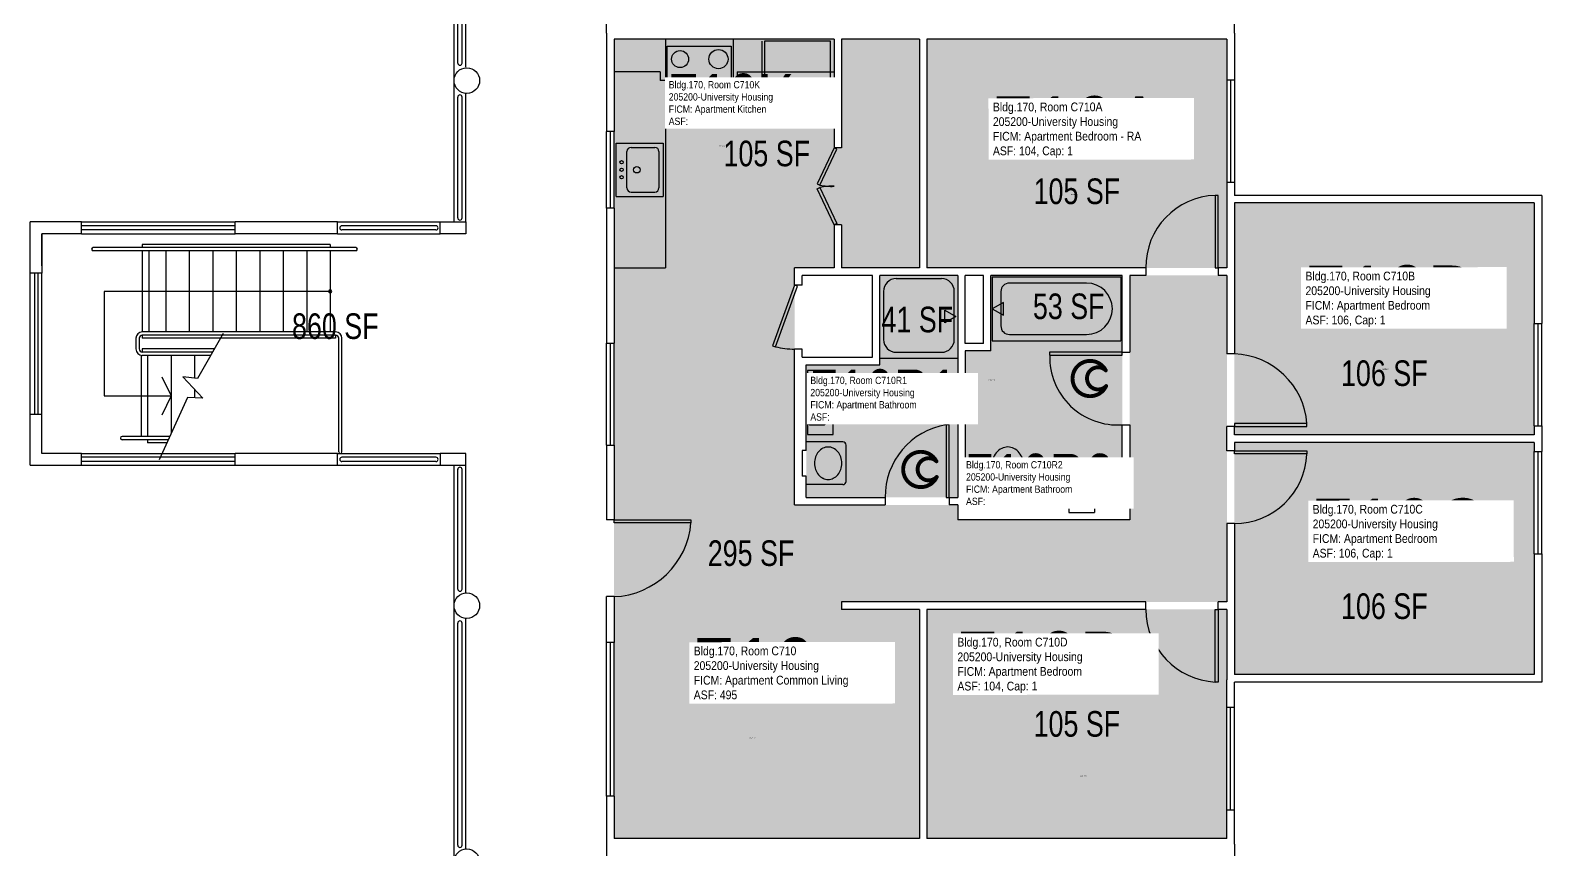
# Model space of a CAD drawing. Header units: inches. Extents: x -90 to 3162, y -86 to 1653.
# Drawn here: x 2454 to 3162, y 801 to 1185 of the extents above; entities that cross this region are included whole.
import ezdxf
from ezdxf.enums import TextEntityAlignment as Align

# ---------------------------------------------------------------- set-up
doc = ezdxf.new("R2010")
doc.units = ezdxf.units.IN
doc.header["$LTSCALE"] = 10
doc.header["$MEASUREMENT"] = 0
doc.layers.get('0').update_dxf_attribs({"linetype": 'CONTINUOUS'})
for name, color, linetype in [('A-COLS', 5, 'CONTINUOUS'), ('A-DOOR', 2, 'CONTINUOUS'), ('A-FLOR', 3, 'CONTINUOUS'), ('A-GLAZ', 1, 'CONTINUOUS'), ('A-IDEN-ICON', 4, 'CONTINUOUS'), ('A-IDEN-RNUM', 7, 'CONTINUOUS'), ('A-IDEN-SNUM', 4, 'CONTINUOUS'), ('A-IDEN-VNUM', 4, 'CONTINUOUS'), ('A-WALL', 5, 'CONTINUOUS'), ('AREA-TEXT', 3, 'CONTINUOUS'), ('P-SANR-FIXT', 2, 'CONTINUOUS'), ('Rooms-Category-Color', 7, 'CONTINUOUS'), ('Rooms-College-Color', 7, 'CONTINUOUS'), ('Rooms-Department-Color', 7, 'CONTINUOUS'), ('Rooms-Division-Color', 7, 'CONTINUOUS'), ('Rooms-Information', 7, 'CONTINUOUS')]:
    doc.layers.add(name, color=color, linetype=linetype)
doc.styles.add('CP_AREA', font='arial.ttf', dxfattribs={"height": 15})
doc.styles.add('CP_ROOMSNUMBER', font='arial.ttf', dxfattribs={"height": 1})
doc.styles.add('CP_ROOMVNUMBER', font='arial.ttf', dxfattribs={"width": 0.85, "height": 0.075})

# ---------------------------------------------------------------- blocks, each defined once
blk = doc.blocks.new('CPBATH')
at = {"color": 0, "linetype": 'ByBlock', "const_width": 0.0127}
for points in [[(0.0571, 0.0168, 0.861492), (-0.0551, 0, 1)], [(-0.0551, 0, 0.726902), (0.0487, -0.0337, 1)], [(0.0571, 0.0168, 0.729002), (-0.0084, -0.0042, 1)], [(-0.0084, -0.0042, 0.609468), (0.0487, -0.0337, 1)]]:
    blk.add_lwpolyline(points, format="xyb", dxfattribs=at)
at = {"color": 0, "linetype": 'ByBlock', "const_width": 0.00637}
for points in [[(0.0544, 0.0152, 1), (0.0599, 0.0184, 1)], [(0.0459, -0.0353, 1), (0.0515, -0.0321, 1)]]:
    blk.add_lwpolyline(points, format="xyb", close=True, dxfattribs=at)

msp = doc.modelspace()

# ---------------------------------------------------------------- hatches: boundary and pattern name
at = {"layer": 'Rooms-Category-Color', "true_color": 0x728ef3}
for points in [[(2830.78, 1073.3), (2727.78, 1073.3), (2727.78, 1180.55), (2830.78, 1180.55), (2830.78, 1129.55), (2834.28, 1129.55), (2834.28, 1180.55), (2870.78, 1180.55), (2870.78, 1073.3), (2834.28, 1073.3), (2834.28, 1093.55), (2830.78, 1093.55)], [(2874.28, 1073.3), (2874.28, 1180.55), (3014.78, 1180.55), (3014.78, 1073.3)], [(3018.28, 995.05), (3018.28, 1103.8), (3158.78, 1103.8), (3158.78, 995.05)], [(3014.78, 1069.8), (3014.78, 916.8), (2834.28, 916.8), (2834.28, 913.3), (2870.78, 913.3), (2870.78, 806.05), (2727.78, 806.05), (2727.78, 1073.3), (2812.28, 1073.3), (2812.28, 962.3), (2888.78, 962.3), (2888.78, 955.3), (2969.28, 955.3), (2969.28, 1069.8)], [(2888.78, 965.8), (2888.78, 1069.8), (2852.28, 1069.8), (2852.28, 1027.93), (2817.78, 1027.93), (2817.78, 965.8)], [(2965.78, 1069.8), (2965.78, 960.8), (2892.28, 960.8), (2892.28, 1034.43), (2904.28, 1034.43), (2904.28, 1069.8)], [(3018.28, 882.8), (3018.28, 991.55), (3158.78, 991.55), (3158.78, 882.8)], [(2874.28, 806.05), (2874.28, 913.3), (3014.78, 913.3), (3014.78, 806.05)]]:
    msp.add_hatch(color=171, dxfattribs=at).paths.add_polyline_path(points)
at = {"layer": 'Rooms-College-Color', "true_color": 0xadadad}
for points in [[(2830.78, 1073.3), (2727.78, 1073.3), (2727.78, 1180.55), (2830.78, 1180.55), (2830.78, 1129.55), (2834.28, 1129.55), (2834.28, 1180.55), (2870.78, 1180.55), (2870.78, 1073.3), (2834.28, 1073.3), (2834.28, 1093.55), (2830.78, 1093.55)], [(2874.28, 1073.3), (2874.28, 1180.55), (3014.78, 1180.55), (3014.78, 1073.3)], [(3018.28, 995.05), (3018.28, 1103.8), (3158.78, 1103.8), (3158.78, 995.05)], [(3014.78, 1069.8), (3014.78, 916.8), (2834.28, 916.8), (2834.28, 913.3), (2870.78, 913.3), (2870.78, 806.05), (2727.78, 806.05), (2727.78, 1073.3), (2812.28, 1073.3), (2812.28, 962.3), (2888.78, 962.3), (2888.78, 955.3), (2969.28, 955.3), (2969.28, 1069.8)], [(2888.78, 965.8), (2888.78, 1069.8), (2852.28, 1069.8), (2852.28, 1027.93), (2817.78, 1027.93), (2817.78, 965.8)], [(2965.78, 1069.8), (2965.78, 960.8), (2892.28, 960.8), (2892.28, 1034.43), (2904.28, 1034.43), (2904.28, 1069.8)], [(3018.28, 882.8), (3018.28, 991.55), (3158.78, 991.55), (3158.78, 882.8)], [(2874.28, 806.05), (2874.28, 913.3), (3014.78, 913.3), (3014.78, 806.05)]]:
    msp.add_hatch(color=253, dxfattribs=at).paths.add_polyline_path(points)
at = {"layer": 'Rooms-Department-Color', "true_color": 0x604aed}
for points in [[(2830.78, 1073.3), (2727.78, 1073.3), (2727.78, 1180.55), (2830.78, 1180.55), (2830.78, 1129.55), (2834.28, 1129.55), (2834.28, 1180.55), (2870.78, 1180.55), (2870.78, 1073.3), (2834.28, 1073.3), (2834.28, 1093.55), (2830.78, 1093.55)], [(2874.28, 1073.3), (2874.28, 1180.55), (3014.78, 1180.55), (3014.78, 1073.3)], [(3018.28, 995.05), (3018.28, 1103.8), (3158.78, 1103.8), (3158.78, 995.05)], [(3014.78, 1069.8), (3014.78, 916.8), (2834.28, 916.8), (2834.28, 913.3), (2870.78, 913.3), (2870.78, 806.05), (2727.78, 806.05), (2727.78, 1073.3), (2812.28, 1073.3), (2812.28, 962.3), (2888.78, 962.3), (2888.78, 955.3), (2969.28, 955.3), (2969.28, 1069.8)], [(2888.78, 965.8), (2888.78, 1069.8), (2852.28, 1069.8), (2852.28, 1027.93), (2817.78, 1027.93), (2817.78, 965.8)], [(2965.78, 1069.8), (2965.78, 960.8), (2892.28, 960.8), (2892.28, 1034.43), (2904.28, 1034.43), (2904.28, 1069.8)], [(3018.28, 882.8), (3018.28, 991.55), (3158.78, 991.55), (3158.78, 882.8)], [(2874.28, 806.05), (2874.28, 913.3), (3014.78, 913.3), (3014.78, 806.05)]]:
    msp.add_hatch(color=173, dxfattribs=at).paths.add_polyline_path(points)
at = {"layer": 'Rooms-Division-Color', "true_color": 0x604aed}
for points in [[(2830.78, 1073.3), (2727.78, 1073.3), (2727.78, 1180.55), (2830.78, 1180.55), (2830.78, 1129.55), (2834.28, 1129.55), (2834.28, 1180.55), (2870.78, 1180.55), (2870.78, 1073.3), (2834.28, 1073.3), (2834.28, 1093.55), (2830.78, 1093.55)], [(2874.28, 1073.3), (2874.28, 1180.55), (3014.78, 1180.55), (3014.78, 1073.3)], [(3018.28, 995.05), (3018.28, 1103.8), (3158.78, 1103.8), (3158.78, 995.05)], [(3014.78, 1069.8), (3014.78, 916.8), (2834.28, 916.8), (2834.28, 913.3), (2870.78, 913.3), (2870.78, 806.05), (2727.78, 806.05), (2727.78, 1073.3), (2812.28, 1073.3), (2812.28, 962.3), (2888.78, 962.3), (2888.78, 955.3), (2969.28, 955.3), (2969.28, 1069.8)], [(2888.78, 965.8), (2888.78, 1069.8), (2852.28, 1069.8), (2852.28, 1027.93), (2817.78, 1027.93), (2817.78, 965.8)], [(2965.78, 1069.8), (2965.78, 960.8), (2892.28, 960.8), (2892.28, 1034.43), (2904.28, 1034.43), (2904.28, 1069.8)], [(3018.28, 882.8), (3018.28, 991.55), (3158.78, 991.55), (3158.78, 882.8)], [(2874.28, 806.05), (2874.28, 913.3), (3014.78, 913.3), (3014.78, 806.05)]]:
    msp.add_hatch(color=173, dxfattribs=at).paths.add_polyline_path(points)

# ---------------------------------------------------------------- linework, layer by layer
at = {"layer": 'A-COLS'}
for centre in [(2658.78, 1161.09, 0), (2658.78, 915.09, 0), (2658.78, 795.09, 0)]:
    msp.add_circle(centre, 6, dxfattribs=at)
at = {"layer": 'A-DOOR'}
for p, q in [((2830.78, 1129.55), (2822.9, 1112.71)), ((2824.18, 1112.11), (2832.06, 1128.95)), ((2832.06, 1128.95), (2830.78, 1129.55)), ((2822.9, 1112.71), (2824.18, 1112.11)), ((2822.9, 1110.4), (2824.18, 1111)), ((2830.78, 1093.55), (2822.9, 1110.4)), ((2824.18, 1111), (2832.06, 1094.15)), ((3009.36, 1107.3), (3009.36, 1073.3)), ((3010.78, 1107.3), (3009.36, 1107.3)), ((3010.78, 1073.3), (3010.78, 1107.3)), ((2832.06, 1094.15), (2830.78, 1093.55)), ((3009.36, 1073.3), (3010.78, 1073.3)), ((2812.28, 1065.3), (2801.98, 1036.82)), ((2803.31, 1036.34), (2813.61, 1064.82)), ((2813.61, 1064.82), (2812.28, 1065.3)), ((2801.98, 1036.82), (2803.31, 1036.34)), ((2931.78, 1033.8), (2931.78, 1032.39)), ((2965.78, 1033.8), (2931.78, 1033.8)), ((2965.78, 1032.39), (2965.78, 1033.8)), ((2931.78, 1032.39), (2965.78, 1032.39)), ((2883.36, 999.8), (2883.36, 965.8)), ((2884.78, 999.8), (2883.36, 999.8)), ((2884.78, 965.8), (2884.78, 999.8)), ((3052.28, 1000.47), (3018.28, 1000.47)), ((3018.28, 1000.47), (3018.28, 999.05)), ((3018.28, 999.05), (3052.28, 999.05)), ((3052.28, 999.05), (3052.28, 1000.47)), ((3018.28, 987.55), (3052.28, 987.55)), ((3018.28, 986.14), (3018.28, 987.55)), ((3052.28, 986.14), (3018.28, 986.14)), ((3052.28, 987.55), (3052.28, 986.14)), ((2883.36, 965.8), (2884.78, 965.8)), ((2727.78, 955.3), (2763.78, 955.3)), ((2727.78, 953.89), (2727.78, 955.3)), ((2763.78, 953.89), (2727.78, 953.89)), ((2763.78, 955.3), (2763.78, 953.89)), ((3009.36, 879.3), (3009.36, 913.3)), ((3009.36, 913.3), (3010.78, 913.3)), ((3010.78, 913.3), (3010.78, 879.3)), ((3010.78, 879.3), (3009.36, 879.3))]:
    msp.add_line(p, q, dxfattribs=at)
for centre, radius, start, end in [((2829.61, 1137.23), 25.7, 257.79511, 272.60034), ((2829.61, 1085.88), 25.7, 87.39966, 102.20489), ((3010.55, 1073.56), 33.77, 92.00499, 180.43276), ((2813.2, 1081.84), 46.56, 257.73028, 268.86335), ((2963.66, 1031.62), 31.88, 178.61692, 273.82083), ((3016.96, 997.64), 35.43, 4.57233, 87.86542), ((2888.63, 966.36), 33.85, 98.94866, 180.94473), ((3018.33, 987.53), 33.98, 269.91731, 357.64494), ((2726.3, 956.87), 37.6, 272.25231, 355.44805), ((3011.16, 913.64), 34.38, 180.55848, 267.00377)]:
    msp.add_arc(centre, radius, start, end, dxfattribs=at)
at = {"layer": 'A-FLOR'}
for p, q in [((2654.53, 1169.26), (2654.53, 1273.39)), ((2656.53, 1169.25), (2656.53, 1273.39)), ((2654.53, 1096.76), (2654.53, 1153.39)), ((2656.53, 1096.82), (2656.53, 1153.39)), ((2550.28, 1093.09), (2478.28, 1093.09)), ((2550.28, 1091.09), (2478.28, 1091.09)), ((2644.28, 1093.09), (2600.28, 1093.09)), ((2644.28, 1091.09), (2600.28, 1091.09)), ((2594.78, 1084.34), (2506.78, 1084.34)), ((2506.78, 1084.34), (2506.78, 1082.84)), ((2594.78, 1084.34), (2594.78, 1082.84)), ((2606.78, 1082.84), (2483.78, 1082.84)), ((2606.78, 1081.34), (2483.78, 1081.34)), ((2506.78, 1081.34), (2506.78, 1043.34)), ((2509.78, 1081.34), (2509.78, 1043.34)), ((2517.78, 1081.34), (2517.78, 1043.34)), ((2528.78, 1081.34), (2528.78, 1043.34)), ((2539.78, 1081.34), (2539.78, 1043.34)), ((2550.78, 1081.34), (2550.78, 1043.34)), ((2561.78, 1081.34), (2561.78, 1043.34)), ((2572.78, 1081.34), (2572.78, 1043.34)), ((2583.78, 1081.34), (2583.78, 1043.34)), ((2594.78, 1081.34), (2594.78, 1043.34)), ((2456.28, 1070.84), (2456.28, 1004.84)), ((2457.78, 1070.84), (2457.78, 1004.84)), ((2594.78, 1062.34), (2488.99, 1062.34)), ((2488.99, 1062.34), (2488.99, 1013.34)), ((2597.28, 1043.34), (2506.78, 1043.34)), ((2506.78, 1041.84), (2506.78, 1040.34)), ((2597.28, 1041.84), (2506.78, 1041.84)), ((2544.63, 1042.6), (2532.67, 1021.49)), ((2597.28, 1041.84), (2597.28, 1040.34)), ((2503.78, 1040.34), (2503.78, 1035.34)), ((2505.28, 1040.34), (2505.28, 1035.34)), ((2597.28, 1040.34), (2506.78, 1040.34)), ((2506.78, 1035.34), (2506.78, 1033.84)), ((2540.52, 1035.34), (2506.78, 1035.34)), ((2539.67, 1033.84), (2506.78, 1033.84)), ((2598.78, 987.09), (2598.78, 1040.34)), ((2600.28, 987.09), (2600.28, 1040.34)), ((2506.28, 1032.34), (2506.28, 994.34)), ((2538.82, 1032.34), (2506.78, 1032.34)), ((2509.28, 1032.34), (2509.28, 994.34)), ((2520.28, 1032.34), (2520.28, 995.69)), ((2531.28, 1032.34), (2531.28, 1021.66)), ((2515.89, 1022.34), (2520.28, 1013.34)), ((2525.81, 1022.32), (2535.2, 1012.37)), ((2532.67, 1021.49), (2525.81, 1022.32)), ((2488.99, 1013.34), (2520.28, 1013.34)), ((2527.97, 1012.66), (2514.69, 983.35)), ((2520.28, 1013.34), (2515.89, 1004.34)), ((2535.2, 1012.37), (2527.97, 1012.66)), ((2531.28, 1016.52), (2531.28, 1012.53)), ((2519.67, 994.34), (2497.28, 994.34)), ((2518.99, 992.84), (2497.28, 992.84)), ((2509.28, 992.84), (2509.28, 991.34)), ((2518.31, 991.34), (2509.28, 991.34)), ((2550.28, 984.59), (2478.28, 984.59)), ((2644.28, 984.59), (2600.28, 984.59)), ((2550.28, 982.59), (2478.28, 982.59)), ((2644.28, 982.59), (2600.28, 982.59)), ((2654.53, 922.82), (2654.53, 978.96)), ((2656.53, 922.82), (2656.53, 978.95)), ((2654.53, 802.82), (2654.53, 906.95)), ((2656.53, 802.82), (2656.53, 906.96))]:
    msp.add_line(p, q, dxfattribs=at)
at = {"layer": 'A-FLOR', "extrusion": (-4.50554e-13, 0.000187714, 1)}
msp.add_arc((2655.53, 1169.26, 0.22), 1, 180, 360, dxfattribs=at)
at = {"layer": 'A-FLOR', "extrusion": (-4.50638e-13, 0.000187714, 1)}
msp.add_arc((2655.53, 1153.39, 0.22), 1, 0, 180, dxfattribs=at)
at = {"layer": 'A-FLOR', "extrusion": (-0.000443944, 9.83335e-14, 1)}
msp.add_arc((2600.28, 1092.09, -1.15), 1, 90, 270, dxfattribs=at)
at = {"layer": 'A-FLOR', "extrusion": (-0.000443944, 9.85692e-14, 1)}
msp.add_arc((2644.28, 1092.09, -1.17), 1, 270, 90, dxfattribs=at)
at = {"layer": 'A-FLOR'}
for centre, radius, start, end in [((2655.53, 1096.72), 1, 180, 360), ((2483.78, 1082.09), 0.75, 90, 270), ((2606.78, 1082.09), 0.75, 270, 90), ((2594.78, 1062.34), 0.75, 360, 180), ((2594.78, 1062.34), 0.75, 180, 360), ((2506.78, 1040.34), 3, 90, 180), ((2506.78, 1040.34), 1.5, 90, 180), ((2597.28, 1040.34), 3, 360, 90), ((2597.28, 1040.34), 1.5, 360, 90), ((2506.78, 1035.34), 3, 180, 270), ((2506.78, 1035.34), 1.5, 180, 270), ((2497.28, 993.59), 0.75, 90, 270), ((2599.53, 987.09), 0.75, 180, 360), ((2655.53, 978.95), 1, 360, 180)]:
    msp.add_arc(centre, radius, start, end, dxfattribs=at)
at = {"layer": 'A-FLOR', "extrusion": (-0.000443944, 5.37687e-14, 1)}
msp.add_arc((2600.28, 983.59, -1.15), 1, 90, 270, dxfattribs=at)
at = {"layer": 'A-FLOR', "extrusion": (-0.000443944, 5.3533e-14, 1)}
msp.add_arc((2644.28, 983.59, -1.17), 1, 270, 90, dxfattribs=at)
at = {"layer": 'A-FLOR', "extrusion": (-4.43997e-13, 0.000187714, 1)}
for centre in [(2655.53, 922.82, 0.17), (2655.53, 802.82, 0.15)]:
    msp.add_arc(centre, 1, 180, 360, dxfattribs=at)
at = {"layer": 'A-FLOR', "extrusion": (-4.44081e-13, 0.000187714, 1)}
msp.add_arc((2655.53, 906.95, 0.17), 1, 0, 180, dxfattribs=at)
at = {"layer": 'A-GLAZ'}
for p, q in [((3014.78, 1161.3), (3014.78, 1113.3)), ((3016.53, 1161.3), (3016.53, 1113.3)), ((3018.28, 1161.3), (3018.28, 1113.3)), ((2724.28, 1101.3), (2724.28, 1137.3)), ((2726.03, 1101.3), (2726.03, 1137.3)), ((2727.78, 1101.3), (2727.78, 1137.3)), ((3158.78, 999.3), (3158.78, 1047.3)), ((3160.53, 999.3), (3160.53, 1047.3)), ((3162.28, 999.3), (3162.28, 1047.3)), ((2724.28, 990.3), (2724.28, 1038.05)), ((2726.03, 990.3), (2726.03, 1038.05)), ((2727.78, 990.3), (2727.78, 1038.05)), ((3158.78, 939.3), (3158.78, 987.3)), ((3160.53, 939.3), (3160.53, 987.3)), ((3162.28, 939.3), (3162.28, 987.3)), ((2724.28, 825.8), (2724.28, 897.8)), ((2726.03, 825.8), (2726.03, 897.8)), ((2727.78, 825.8), (2727.78, 897.8)), ((3014.78, 819.3), (3014.78, 867.3)), ((3016.53, 819.3), (3016.53, 867.3)), ((3018.28, 819.3), (3018.28, 867.3))]:
    msp.add_line(p, q, dxfattribs=at)
at = {"layer": 'A-WALL'}
for p, q in [((2652.78, 1161.29), (2652.78, 1281.52)), ((2658.28, 1167.3), (2658.28, 1275.34)), ((2724.28, 1183.3), (2724.28, 1229.3)), ((3018.28, 1183.3), (3018.28, 1205.3)), ((2724.28, 1183.3), (2724.28, 1137.3)), ((3018.28, 1183.3), (3018.28, 1161.3)), ((2830.78, 1180.55), (2727.78, 1180.55)), ((2727.78, 1180.55), (2727.78, 1137.3)), ((2830.78, 1180.55), (2830.78, 1129.55)), ((2870.78, 1180.55), (2834.28, 1180.55)), ((2834.28, 1180.55), (2834.28, 1129.55)), ((2870.78, 1180.55), (2870.78, 1073.3)), ((3014.78, 1180.55), (2874.28, 1180.55)), ((2874.28, 1180.55), (2874.28, 1073.3)), ((3014.78, 1180.55), (3014.78, 1161.3)), ((2652.78, 1094.94), (2652.78, 1161.29)), ((3018.28, 1161.3), (3014.78, 1161.3)), ((2658.28, 1094.94), (2658.28, 1155.34)), ((2727.78, 1137.3), (2724.28, 1137.3)), ((2834.28, 1129.55), (2830.78, 1129.55)), ((3014.78, 1113.3), (3014.78, 1108.3)), ((3018.28, 1113.3), (3014.78, 1113.3)), ((3018.28, 1113.3), (3018.28, 1107.3)), ((3014.78, 1108.3), (3014.78, 1073.3)), ((3162.28, 1107.3), (3018.28, 1107.3)), ((3162.28, 1107.3), (3162.28, 1047.3)), ((2727.78, 1101.3), (2724.28, 1101.3)), ((2724.28, 1101.3), (2724.28, 1038.05)), ((2727.78, 1101.3), (2727.78, 1073.3)), ((3158.78, 1103.8), (3018.28, 1103.8)), ((3018.28, 1103.8), (3018.28, 1033.05)), ((3158.78, 1103.8), (3158.78, 1047.3)), ((2478.28, 1094.84), (2454.28, 1094.84)), ((2454.28, 1070.84), (2454.28, 1094.84)), ((2478.28, 1094.84), (2550.28, 1094.84)), ((2478.28, 1089.34), (2478.28, 1094.84)), ((2550.28, 1089.34), (2550.28, 1094.84)), ((2598.28, 1094.84), (2550.28, 1094.84)), ((2598.28, 1089.34), (2598.28, 1094.84)), ((2598.28, 1094.84), (2646.28, 1094.84)), ((2646.28, 1094.84), (2658.28, 1094.84)), ((2646.28, 1089.34), (2646.28, 1094.84)), ((2658.28, 1094.84), (2658.28, 1089.34)), ((2834.28, 1093.55), (2830.78, 1093.55)), ((2830.78, 1093.55), (2830.78, 1073.3)), ((2834.28, 1093.55), (2834.28, 1073.3)), ((2478.28, 1089.34), (2459.78, 1089.34)), ((2459.78, 1089.34), (2459.78, 1070.84)), ((2459.78, 1074.34), (2459.78, 1089.34)), ((2478.28, 1089.34), (2550.28, 1089.34)), ((2598.28, 1089.34), (2550.28, 1089.34)), ((2598.28, 1089.34), (2646.28, 1089.34)), ((2658.28, 1089.34), (2646.28, 1089.34)), ((2459.78, 1070.84), (2454.28, 1070.84)), ((2454.28, 1004.84), (2454.28, 1070.84)), ((2459.78, 1004.84), (2459.78, 1070.84)), ((2727.78, 1073.3), (2727.78, 1038.05)), ((2812.28, 1065.3), (2812.28, 1073.3)), ((2830.78, 1073.3), (2812.28, 1073.3)), ((2815.78, 1065.3), (2815.78, 1069.8)), ((2848.78, 1069.8), (2815.78, 1069.8)), ((2870.78, 1073.3), (2834.28, 1073.3)), ((2848.78, 1031.43), (2848.78, 1069.8)), ((2852.28, 1027.93), (2852.28, 1069.8)), ((2888.78, 1069.8), (2852.28, 1069.8)), ((2976.78, 1073.3), (2874.28, 1073.3)), ((2888.78, 1069.8), (2888.78, 965.8)), ((2892.28, 1037.93), (2892.28, 1069.8)), ((2900.78, 1069.8), (2892.28, 1069.8)), ((2900.78, 1037.93), (2900.78, 1069.8)), ((2904.28, 1034.43), (2904.28, 1069.8)), ((2965.78, 1069.8), (2904.28, 1069.8)), ((2965.78, 1033.8), (2965.78, 1069.8)), ((2969.28, 1069.8), (2969.28, 1033.8)), ((2976.78, 1069.8), (2969.28, 1069.8)), ((2976.78, 1073.3), (2976.78, 1069.8)), ((3010.78, 1073.3), (3010.78, 1069.8)), ((3014.78, 1073.3), (3010.78, 1073.3)), ((3014.78, 1069.8), (3010.78, 1069.8)), ((3014.78, 1069.8), (3014.78, 1033.05)), ((2815.78, 1065.3), (2812.28, 1065.3)), ((3158.78, 1047.3), (3162.28, 1047.3)), ((2724.28, 1038.05), (2727.78, 1038.05)), ((2812.28, 962.3), (2812.28, 1035.3)), ((2815.78, 1035.3), (2812.28, 1035.3)), ((2815.78, 1031.43), (2815.78, 1035.3)), ((2900.78, 1037.93), (2892.28, 1037.93)), ((2904.28, 1034.43), (2892.28, 1034.43)), ((2892.28, 1034.43), (2892.28, 960.8)), ((2965.78, 1033.8), (2969.28, 1033.8)), ((2815.78, 1031.43), (2848.78, 1031.43)), ((2817.78, 987.8), (2817.78, 1027.93)), ((2817.78, 1027.93), (2852.28, 1027.93)), ((3018.28, 1033.05), (3014.78, 1033.05)), ((2454.28, 1004.84), (2459.78, 1004.84)), ((2454.28, 980.84), (2454.28, 1004.84)), ((2459.78, 986.34), (2459.78, 1004.84)), ((2965.78, 999.8), (2969.28, 999.8)), ((2965.78, 960.8), (2965.78, 999.8)), ((2969.28, 999.8), (2969.28, 955.3)), ((3018.28, 999.05), (3014.78, 999.05)), ((3014.78, 987.55), (3014.78, 999.05)), ((3018.28, 995.05), (3018.28, 999.05)), ((3158.78, 999.3), (3158.78, 995.05)), ((3158.78, 999.3), (3162.28, 999.3)), ((3162.28, 999.3), (3162.28, 987.3)), ((3158.78, 995.05), (3018.28, 995.05)), ((3018.28, 991.55), (3018.28, 987.55)), ((3158.78, 991.55), (3018.28, 991.55)), ((3158.78, 991.55), (3158.78, 987.3)), ((2478.28, 986.34), (2459.78, 986.34)), ((2478.28, 986.34), (2550.28, 986.34)), ((2478.28, 980.84), (2478.28, 986.34)), ((2550.28, 980.84), (2550.28, 986.34)), ((2598.28, 986.34), (2550.28, 986.34)), ((2598.28, 980.84), (2598.28, 986.34)), ((2598.28, 986.34), (2646.28, 986.34)), ((2658.28, 986.34), (2646.28, 986.34)), ((2646.28, 986.34), (2646.28, 980.84)), ((2658.28, 980.84), (2658.28, 986.34)), ((2724.28, 990.3), (2727.78, 990.3)), ((2724.28, 990.3), (2724.28, 955.3)), ((2727.78, 990.3), (2727.78, 955.3)), ((2815.78, 987.8), (2815.78, 975.8)), ((2817.78, 987.8), (2815.78, 987.8)), ((3018.28, 987.55), (3014.78, 987.55)), ((3158.78, 987.3), (3162.28, 987.3)), ((2454.28, 980.84), (2478.28, 980.84)), ((2478.28, 980.84), (2550.28, 980.84)), ((2550.28, 980.84), (2598.28, 980.84)), ((2598.28, 980.84), (2646.28, 980.84)), ((2646.28, 980.84), (2658.28, 980.84)), ((2652.78, 915.09), (2652.78, 980.84)), ((2658.28, 920.87), (2658.28, 980.84)), ((2817.78, 975.8), (2815.78, 975.8)), ((2817.78, 965.8), (2817.78, 975.8)), ((2817.78, 965.8), (2854.78, 965.8)), ((2854.78, 965.8), (2854.78, 962.3)), ((2884.78, 965.8), (2884.78, 962.3)), ((2884.78, 965.8), (2888.78, 965.8)), ((2812.28, 962.3), (2854.78, 962.3)), ((2888.78, 962.3), (2884.78, 962.3)), ((2888.78, 962.3), (2888.78, 955.3)), ((2940.78, 960.8), (2892.28, 960.8)), ((2940.78, 960.8), (2940.78, 958.8)), ((2940.78, 958.8), (2952.78, 958.8)), ((2965.78, 960.8), (2952.78, 960.8)), ((2952.78, 960.8), (2952.78, 958.8)), ((2727.78, 955.3), (2724.28, 955.3)), ((2969.28, 955.3), (2888.78, 955.3)), ((3018.28, 953.55), (3014.78, 953.55)), ((3014.78, 953.55), (3014.78, 916.8)), ((3018.28, 953.55), (3018.28, 882.8)), ((3158.78, 939.3), (3158.78, 882.8)), ((3158.78, 939.3), (3162.28, 939.3)), ((3162.28, 939.3), (3162.28, 879.3)), ((2652.78, 794.81), (2652.78, 915.09)), ((2724.28, 897.8), (2724.28, 919.3)), ((2727.78, 919.3), (2724.28, 919.3)), ((2727.78, 919.3), (2727.78, 897.8)), ((2834.28, 916.8), (2834.28, 913.3)), ((2976.78, 916.8), (2834.28, 916.8)), ((2976.78, 913.3), (2976.78, 916.8)), ((3014.78, 916.8), (3010.78, 916.8)), ((3010.78, 913.3), (3010.78, 916.8)), ((2658.28, 800.87), (2658.28, 908.91)), ((2870.78, 913.3), (2834.28, 913.3)), ((2870.78, 913.3), (2870.78, 806.05)), ((2874.28, 913.3), (2874.28, 806.05)), ((2976.78, 913.3), (2874.28, 913.3)), ((3014.78, 913.3), (3010.78, 913.3)), ((3014.78, 913.3), (3014.78, 880.3)), ((2727.78, 897.8), (2724.28, 897.8)), ((3014.78, 867.3), (3014.78, 880.3)), ((3158.78, 882.8), (3018.28, 882.8)), ((3018.28, 867.3), (3018.28, 879.3)), ((3162.28, 879.3), (3018.28, 879.3)), ((3018.28, 867.3), (3014.78, 867.3)), ((2724.28, 825.8), (2724.28, 803.3)), ((2727.78, 825.8), (2724.28, 825.8)), ((2727.78, 825.8), (2727.78, 806.05)), ((3014.78, 806.05), (3014.78, 819.3)), ((3018.28, 819.3), (3014.78, 819.3)), ((3018.28, 803.3), (3018.28, 819.3)), ((2724.28, 803.3), (2724.28, 757.3)), ((2870.78, 806.05), (2727.78, 806.05)), ((3014.78, 806.05), (2874.28, 806.05)), ((3018.28, 803.3), (3018.28, 787.3))]:
    msp.add_line(p, q, dxfattribs=at)
at = {"layer": 'P-SANR-FIXT'}
for p, q in [((2751.78, 1180.55), (2751.78, 1073.3)), ((2752.65, 1151.14), (2752.65, 1177.14)), ((2752.65, 1177.14), (2782.65, 1177.14)), ((2782.65, 1177.14), (2782.65, 1151.14)), ((2783.65, 1155.55), (2783.65, 1180.55)), ((2797.16, 1155.55), (2797.16, 1179.55)), ((2798.16, 1179.55), (2798.16, 1152.05)), ((2829.16, 1179.55), (2798.16, 1179.55)), ((2829.16, 1152.05), (2829.16, 1179.55)), ((2749.41, 1165.14), (2727.78, 1165.14)), ((2749.41, 1165.14), (2749.41, 1161.14)), ((2785.41, 1161.14), (2749.41, 1161.14)), ((2785.41, 1165.14), (2785.41, 1161.14)), ((2785.41, 1165.14), (2830.78, 1165.14)), ((2797.16, 1155.55), (2783.65, 1155.55)), ((2798.16, 1154.3), (2829.16, 1154.3)), ((2782.65, 1151.14), (2752.65, 1151.14)), ((2798.16, 1152.05), (2829.16, 1152.05)), ((2728.78, 1106.8), (2728.78, 1131.8)), ((2728.78, 1131.8), (2750.78, 1131.8)), ((2733.78, 1110.8), (2733.78, 1127.8)), ((2735.78, 1129.8), (2746.78, 1129.8)), ((2748.78, 1127.8), (2748.78, 1110.8)), ((2750.78, 1131.8), (2750.78, 1106.8)), ((2728.78, 1106.8), (2750.78, 1106.8)), ((2735.78, 1108.8), (2746.78, 1108.8)), ((2727.78, 1073.3), (2751.78, 1073.3)), ((2904.91, 1069.18), (2904.91, 1039.18)), ((2904.91, 1069.18), (2965.16, 1069.18)), ((2965.16, 1069.18), (2965.16, 1039.18)), ((2853.94, 1062.3), (2853.94, 1039.8)), ((2859.94, 1068.3), (2881.12, 1068.3)), ((2887.12, 1039.8), (2887.12, 1062.3)), ((2908.92, 1062.21), (2908.92, 1046.14)), ((2949.09, 1066.23), (2912.94, 1066.23)), ((2910.1, 1057.18), (2904.91, 1054.18)), ((2910.1, 1051.18), (2910.1, 1057.18)), ((2882.69, 1053.55), (2887.88, 1050.55)), ((2882.69, 1047.55), (2882.69, 1053.55)), ((2887.88, 1050.55), (2882.69, 1047.55)), ((2904.91, 1054.18), (2910.1, 1051.18)), ((2912.94, 1042.13), (2949.09, 1042.13)), ((2859.94, 1033.8), (2881.12, 1033.8)), ((2904.91, 1039.18), (2965.16, 1039.18)), ((2888.78, 1030.93), (2852.28, 1030.93)), ((2818.38, 1025.3), (2818.38, 995.3)), ((2830.38, 1025.3), (2818.38, 1025.3)), ((2819.38, 1020.8), (2818.38, 1019.8)), ((2818.38, 1019.8), (2818.38, 1000.8)), ((2826.38, 1020.8), (2819.38, 1020.8)), ((2827.38, 1019.8), (2826.38, 1020.8)), ((2827.38, 1016.3), (2827.38, 1019.8)), ((2830.38, 995.3), (2830.38, 1025.3)), ((2826.38, 1007.8), (2826.38, 1012.74)), ((2826.4, 1012.86), (2827.38, 1016.3)), ((2827.38, 1004.3), (2826.38, 1007.8)), ((2818.38, 1000.8), (2819.38, 999.8)), ((2819.38, 999.8), (2826.38, 999.8)), ((2826.38, 999.8), (2827.26, 1000.68)), ((2827.38, 1000.98), (2827.38, 1004.3)), ((2834.91, 991.8), (2817.78, 991.8)), ((2818.38, 995.3), (2830.38, 995.3)), ((2836.41, 973.3), (2836.41, 990.3)), ((2936.78, 977.93), (2936.78, 960.8)), ((2955.28, 979.43), (2938.28, 979.43)), ((2956.78, 977.93), (2956.78, 960.8)), ((2834.91, 971.8), (2817.78, 971.8)), ((2926.78, 973.43), (2896.78, 973.43)), ((2896.78, 973.43), (2896.78, 961.43)), ((2902.66, 970.43), (2901.78, 969.55)), ((2906.16, 970.43), (2902.66, 970.43)), ((2909.6, 969.44), (2906.16, 970.43)), ((2918.16, 970.43), (2914.71, 969.44)), ((2921.48, 970.43), (2918.16, 970.43)), ((2922.66, 969.43), (2921.78, 970.31)), ((2926.78, 961.43), (2926.78, 973.43)), ((2901.66, 969.25), (2901.66, 962.43)), ((2914.6, 969.43), (2909.71, 969.43)), ((2922.66, 962.43), (2922.66, 969.43)), ((2896.78, 961.43), (2926.78, 961.43)), ((2901.66, 962.43), (2902.66, 961.43)), ((2902.66, 961.43), (2921.66, 961.43)), ((2921.66, 961.43), (2922.66, 962.43))]:
    msp.add_line(p, q, dxfattribs=at)
for centre, radius in [((2776.65, 1171.14), 4.5), ((2758.65, 1171.14), 4), ((2758.65, 1157.14), 4.5), ((2776.65, 1157.14), 4), ((2731.28, 1122.8), 0.791), ((2731.28, 1119.3), 0.791), ((2738.4, 1119.3), 1.5), ((2731.28, 1115.8), 0.791)]:
    msp.add_circle(centre, radius, dxfattribs=at)
for centre, radius, start, end in [((2735.78, 1127.8), 2, 90, 180), ((2746.78, 1127.8), 2, 360, 90), ((2735.78, 1110.8), 2, 180, 270), ((2746.78, 1110.8), 2, 270, 360), ((2859.94, 1062.3), 6, 90, 180), ((2881.12, 1062.3), 6, 360, 90), ((2912.94, 1062.21), 4.02, 90, 180), ((2949.09, 1054.18), 12.05, 270, 90), ((2912.94, 1046.14), 4.02, 180, 270), ((2859.94, 1039.8), 6, 180, 270), ((2881.12, 1039.8), 6, 270, 360), ((2826.8, 1012.74), 0.418, 164.0546, 180), ((2834.22, 1010.3), 6.3, 153.29881, 180), ((2835.63, 1009.59), 7.89, 129.47246, 153.29881), ((2836.55, 1008.48), 9.33, 108.83538, 129.47246), ((2837.15, 1006.73), 11.18, 90, 108.83538), ((2837.71, 1009.37), 8.55, 71.16462, 93.77544), ((2837.16, 1007.77), 10.24, 50.52754, 71.16462), ((2838.66, 1009.59), 7.89, 26.70119, 50.52754), ((2840.08, 1010.3), 6.3, 360, 26.70119), ((2834.22, 1010.3), 6.3, 180, 206.70119), ((2835.63, 1011.01), 7.89, 206.70119, 230.52754), ((2838.66, 1011.01), 7.89, 309.47246, 333.29881), ((2840.08, 1010.3), 6.3, 333.29881, 360), ((2826.96, 1000.98), 0.418, 315, 360), ((2836.55, 1012.13), 9.33, 230.52754, 251.16462), ((2837.15, 1013.88), 11.18, 251.16462, 270), ((2837.15, 1013.88), 11.18, 270, 288.83538), ((2837.74, 1012.13), 9.33, 288.83538, 309.47246), ((2834.91, 990.3), 1.5, 360, 90), ((2830.61, 981.8), 9, 160.77064, 180), ((2829.33, 982.25), 7.65, 139.89909, 160.77064), ((2828.52, 982.93), 6.59, 116.19159, 139.89909), ((2828.01, 983.98), 5.42, 90, 116.19159), ((2828.01, 983.98), 5.42, 63.80841, 90), ((2827.49, 982.93), 6.59, 40.10091, 63.80841), ((2826.68, 982.25), 7.65, 19.22936, 40.10091), ((2825.4, 981.8), 9, 360, 19.22936), ((2914.69, 980.21), 10.24, 140.52754, 161.16462), ((2912.87, 981.71), 7.89, 116.70119, 140.52754), ((2912.16, 983.12), 6.3, 90, 116.70119), ((2912.16, 983.12), 6.3, 63.29881, 90), ((2911.44, 981.71), 7.89, 39.47246, 63.29881), ((2910.33, 980.79), 9.33, 18.83538, 39.47246), ((2830.61, 981.8), 9, 180, 199.22936), ((2829.33, 981.36), 7.65, 199.22936, 220.10091), ((2826.68, 981.36), 7.65, 319.89909, 340.77064), ((2825.4, 981.8), 9, 340.77064, 360), ((2913.09, 980.76), 8.55, 161.16462, 183.77544), ((2915.73, 980.19), 11.18, 180, 198.83538), ((2908.58, 980.19), 11.18, 360, 18.83538), ((2908.58, 980.19), 11.18, 341.16462, 360), ((2938.28, 977.93), 1.5, 90, 180), ((2946.78, 968.43), 9, 90, 109.22936), ((2946.78, 968.43), 9, 70.77064, 90), ((2955.28, 977.93), 1.5, 360, 90), ((2828.52, 980.68), 6.59, 220.10091, 243.80841), ((2828.01, 979.62), 5.42, 243.80841, 270), ((2828.01, 979.62), 5.42, 270, 296.19159), ((2827.49, 980.68), 6.59, 296.19159, 319.89909), ((2834.91, 973.3), 1.5, 270, 360), ((2913.98, 979.6), 9.33, 198.83538, 219.47246), ((2912.87, 978.68), 7.89, 219.47246, 243.29881), ((2912.16, 977.26), 6.3, 243.29881, 270), ((2912.16, 977.26), 6.3, 270, 296.70119), ((2911.44, 978.68), 7.89, 296.70119, 320.52754), ((2910.33, 979.6), 9.33, 320.52754, 341.16462), ((2921.48, 970.01), 0.418, 45, 90), ((2944.6, 971.03), 5.42, 153.80841, 180), ((2944.6, 971.03), 5.42, 180, 206.19159), ((2945.65, 970.51), 6.59, 130.10091, 153.80841), ((2946.34, 969.7), 7.65, 109.22936, 130.10091), ((2947.22, 969.7), 7.65, 49.89909, 70.77064), ((2947.91, 970.51), 6.59, 26.19159, 49.89909), ((2948.96, 971.03), 5.42, 360, 26.19159), ((2948.96, 971.03), 5.42, 333.80841, 360), ((2902.07, 969.25), 0.418, 135, 180), ((2909.71, 969.85), 0.418, 254.0546, 270), ((2914.6, 969.85), 0.418, 270, 285.9454), ((2945.65, 971.55), 6.59, 206.19159, 229.89909), ((2946.34, 972.36), 7.65, 229.89909, 250.77064), ((2946.78, 973.63), 9, 250.77064, 270), ((2946.78, 973.63), 9, 270, 289.22936), ((2947.22, 972.36), 7.65, 289.22936, 310.10091), ((2947.91, 971.55), 6.59, 310.10091, 333.80841)]:
    msp.add_arc(centre, radius, start, end, dxfattribs=at)

# ---------------------------------------------------------------- block references
at = {"layer": 'A-IDEN-ICON', "xscale": 144.0000000032858, "yscale": 144.0000000032858, "zscale": 144.0000000032858, "rotation": 10.60003392321815}
for p in [(2950.43, 1021.43), (2871.1, 978.83)]:
    msp.add_blockref('CPBATH', p, dxfattribs=at)

# ---------------------------------------------------------------- texts
at = {"layer": 'A-IDEN-RNUM', "style": 'CP_ROOMSNUMBER'}
for s, rotation, p in [('0710-K0', 358.9, (2777.1, 1130.32)), ('0710-A0', 0.04943, (2941.69, 1107.51)), ('0710-R1', 358.9, (2838.73, 1019.56)), ('0710-R2', 358.9, (2903.18, 1020.69)), ('0710-B0', 0.08218, (3087.54, 1025.69)), ('0710-C0', 0.04943, (3092.96, 916.82)), ('0710-00', 0.08218, (2791.04, 852.86)), ('0710-D0', 0.08218, (2945.98, 835.06))]:
    msp.add_text(s, height=0.36, rotation=rotation, dxfattribs=at).set_placement(p)
at = {"layer": 'A-IDEN-SNUM', "style": 'CP_ROOMSNUMBER'}
for s, rotation, p in [('1700C710K0', 358.9, (2777.1, 1130.32)), ('1700C710A0', 0.04943, (2941.69, 1107.51)), ('1700C710R1', 358.9, (2838.73, 1019.56)), ('1700C710R2', 358.9, (2903.18, 1020.69)), ('1700C710B0', 0.08218, (3087.54, 1025.69)), ('1700C710C0', 0.04943, (3092.96, 916.82)), ('1700C71000', 0.08218, (2791.04, 852.86)), ('1700C710D0', 0.08218, (2945.98, 835.06))]:
    msp.add_text(s, height=0.36, rotation=rotation, dxfattribs=at).set_placement(p)
at = {"layer": 'A-IDEN-VNUM', "style": 'CP_ROOMVNUMBER'}
for s, width, p in [('710K', 0.75, (2753.36, 1140.24, 0)), ('710R1', 0.7, (2819.68, 1001.72)), ('710R2', 0.7, (2892.62, 962.18))]:
    msp.add_text(s, height=24, dxfattribs=dict(at, width=width)).set_placement(p)
at = {"layer": 'A-IDEN-VNUM', "style": 'CP_ROOMVNUMBER', "width": 0.85}
for s, rotation, p in [('710A', 0.05348, (2905.21, 1124.84)), ('710B', 0.04943, (3051.62, 1045.61)), ('710C', 0.04943, (3054.98, 936.35)), ('710', 0.04943, (2765.08, 871.16)), ('710D', 0.04943, (2888.58, 874.09))]:
    msp.add_text(s, height=28.8, rotation=rotation, dxfattribs=at).set_placement(p)
at = {"layer": 'AREA-TEXT', "style": 'CP_AREA', "width": 0.75}
for s, p in [('105 SF', (2799.28, 1126.93)), ('105 SF', (2944.53, 1109.22)), ('41 SF', (2869.79, 1049.14)), ('53 SF', (2940.7, 1055.33)), ('860 SF', (2597.17, 1046.03)), ('106 SF', (3088.53, 1024)), ('295 SF', (2791.92, 939.68)), ('106 SF', (3088.53, 914.84)), ('105 SF', (2944.53, 859.68))]:
    msp.add_text(s, height=12, dxfattribs=at).set_placement(p, align=Align.MIDDLE_CENTER)

# ---------------------------------------------------------------- next in the draw order: texts
at = {"layer": 'Rooms-Information', "char_height": 3.4286, "width": 76.8, "attachment_point": 7, "style": 'CP_ROOMVNUMBER', "bg_fill": 3, "box_fill_scale": 1.5, "bg_fill_color": 256, "bg_fill_true_color": 13158600, "bg_fill_transparency": 0}
for s, insert in [('Bldg.170, Room C710K^M^J205200-University Housing^M^JFICM: Apartment Kitchen^M^JASF: ', (2753.36, 1140.24, 0)), ('Bldg.170, Room C710R1^M^J205200-University Housing^M^JFICM: Apartment Bathroom^M^JASF: ', (2819.68, 1001.72)), ('Bldg.170, Room C710R2^M^J205200-University Housing^M^JFICM: Apartment Bathroom^M^JASF: ', (2892.62, 962.18))]:
    msp.add_mtext(s, dxfattribs=dict(at, insert=insert))
at = {"layer": 'Rooms-Information', "width": 92.16, "attachment_point": 7, "style": 'CP_ROOMVNUMBER', "bg_fill": 3, "box_fill_scale": 1.5, "bg_fill_color": 256, "bg_fill_true_color": 13158600, "bg_fill_transparency": 0}
for s, insert, char_height, rotation in [('Bldg.170, Room C710A^M^J205200-University Housing^M^JFICM: Apartment Bedroom - RA^M^JASF: 104, Cap: 1', (2905.21, 1124.84), 4.11429, 0.05348), ('Bldg.170, Room C710B^M^J205200-University Housing^M^JFICM: Apartment Bedroom^M^JASF: 106, Cap: 1', (3051.62, 1045.61), 4.1143, 0.04943), ('Bldg.170, Room C710C^M^J205200-University Housing^M^JFICM: Apartment Bedroom^M^JASF: 106, Cap: 1', (3054.98, 936.35), 4.1143, 0.04943), ('Bldg.170, Room C710D^M^J205200-University Housing^M^JFICM: Apartment Bedroom^M^JASF: 104, Cap: 1', (2888.58, 874.09), 4.1143, 0.04943), ('Bldg.170, Room C710^M^J205200-University Housing^M^JFICM: Apartment Common Living^M^JASF: 495', (2765.08, 871.16), 4.1143, 0.04943)]:
    msp.add_mtext(s, dxfattribs=dict(at, insert=insert, char_height=char_height, rotation=rotation))

doc.saveas('drawing.dxf')
